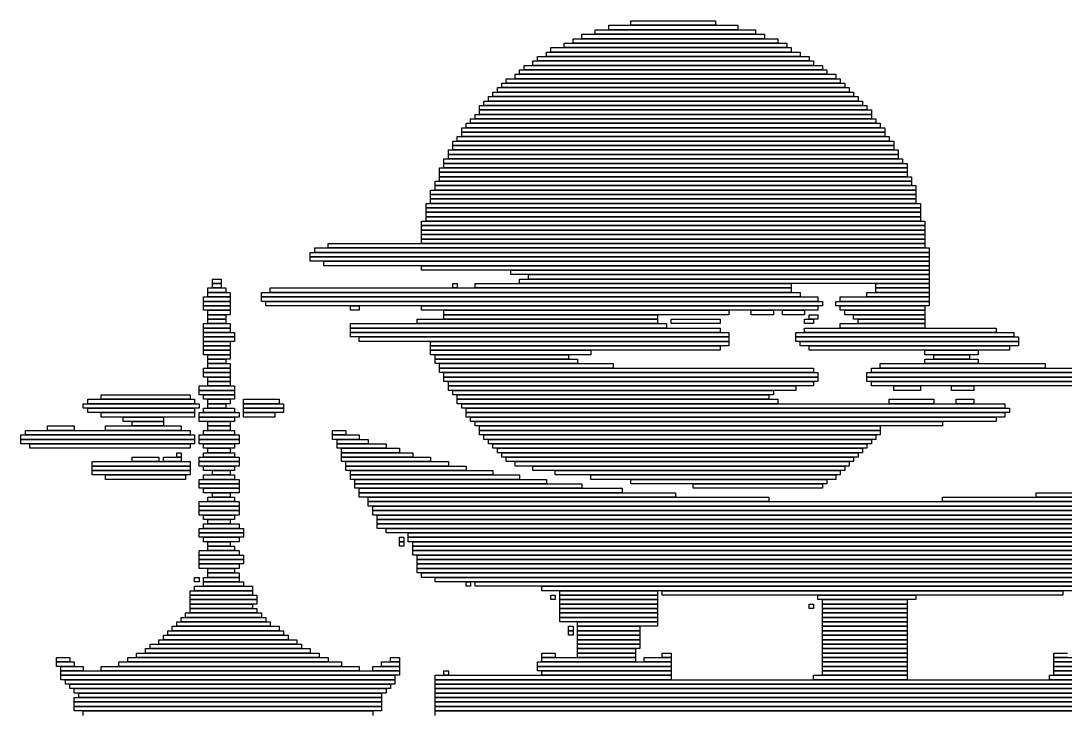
# Model space of a CAD drawing. Extents: x 39 to 985, y 65 to 958.
# Drawn here: x 552 to 786.5, y 802.5 to 958 of the extents above; entities that cross this region are included whole.
import ezdxf

# ---------------------------------------------------------------- set-up
doc = ezdxf.new("R2010")
doc.units = 0

msp = doc.modelspace()

# ---------------------------------------------------------------- linework, layer by layer
for p, q in [((684, 957), (713, 957)), ((684, 956), (684, 957)), ((689, 958), (708, 958)), ((689, 957), (689, 958)), ((708, 957), (689, 957)), ((708, 958), (708, 957)), ((713, 957), (713, 956)), ((678, 955), (719, 955)), ((678, 954), (678, 955)), ((681, 956), (717, 956)), ((681, 955), (681, 956)), ((717, 955), (681, 955)), ((713, 956), (684, 956)), ((717, 956), (717, 955)), ((719, 955), (719, 954)), ((674, 953), (724, 953)), ((674, 952), (674, 953)), ((676, 954), (722, 954)), ((676, 953), (676, 954)), ((722, 953), (676, 953)), ((719, 954), (678, 954)), ((722, 954), (722, 953)), ((724, 953), (724, 952)), ((668, 950), (729, 950)), ((668, 949), (668, 950)), ((670, 951), (727, 951)), ((670, 950), (670, 951)), ((727, 950), (670, 950)), ((671, 952), (725, 952)), ((671, 951), (671, 952)), ((725, 951), (671, 951)), ((724, 952), (674, 952)), ((725, 952), (725, 951)), ((727, 951), (727, 950)), ((729, 950), (729, 949)), ((665, 948), (732, 948)), ((665, 947), (665, 948)), ((667, 949), (730, 949)), ((667, 948), (667, 949)), ((730, 948), (667, 948)), ((729, 949), (668, 949)), ((730, 949), (730, 948)), ((732, 948), (732, 947)), ((663, 946), (735, 946)), ((663, 945), (663, 946)), ((664, 947), (733, 947)), ((664, 946), (664, 947)), ((733, 946), (664, 946)), ((732, 947), (665, 947)), ((733, 947), (733, 946)), ((735, 946), (735, 945)), ((659, 943), (738, 943)), ((659, 942), (659, 943)), ((660, 944), (737, 944)), ((660, 943), (660, 944)), ((737, 943), (660, 943)), ((661, 945), (736, 945)), ((661, 944), (661, 945)), ((736, 944), (661, 944)), ((735, 945), (663, 945)), ((736, 945), (736, 944)), ((737, 944), (737, 943)), ((738, 943), (738, 942)), ((657, 941), (740, 941)), ((657, 940), (657, 941)), ((658, 942), (739, 942)), ((658, 941), (658, 942)), ((739, 941), (658, 941)), ((738, 942), (659, 942)), ((739, 942), (739, 941)), ((740, 941), (740, 940)), ((655, 939), (742, 939)), ((655, 938), (655, 939)), ((656, 940), (741, 940)), ((656, 939), (656, 940)), ((741, 939), (656, 939)), ((740, 940), (657, 940)), ((741, 940), (741, 939)), ((742, 939), (742, 938)), ((653, 936), (744, 936)), ((653, 935), (653, 936)), ((654, 937), (743, 937)), ((654, 936), (654, 937)), ((743, 936), (654, 936)), ((742, 938), (655, 938)), ((655, 938), (743, 938)), ((655, 937), (655, 938)), ((743, 937), (655, 937)), ((743, 938), (743, 937)), ((743, 937), (743, 936)), ((744, 936), (744, 935)), ((651, 934), (746, 934)), ((651, 933), (651, 934)), ((652, 935), (745, 935)), ((652, 934), (652, 935)), ((745, 934), (652, 934)), ((744, 935), (653, 935)), ((745, 935), (745, 934)), ((746, 934), (746, 933)), ((649, 931), (748, 931)), ((649, 930), (649, 931)), ((650, 932), (747, 932)), ((650, 931), (650, 932)), ((747, 931), (650, 931)), ((746, 933), (651, 933)), ((651, 933), (746, 933)), ((651, 932), (651, 933)), ((746, 932), (651, 932)), ((746, 933), (746, 932)), ((747, 932), (747, 931)), ((748, 931), (748, 930)), ((648, 929), (749, 929)), ((648, 928), (648, 929)), ((748, 930), (649, 930)), ((649, 930), (748, 930)), ((649, 929), (649, 930)), ((748, 929), (649, 929)), ((748, 930), (748, 929)), ((749, 929), (749, 928)), ((647, 927), (750, 927)), ((647, 926), (647, 927)), ((749, 928), (648, 928)), ((648, 928), (749, 928)), ((648, 927), (648, 928)), ((749, 927), (648, 927)), ((749, 928), (749, 927)), ((750, 927), (750, 926)), ((646, 925), (751, 925)), ((646, 924), (646, 925)), ((751, 924), (646, 924)), ((646, 924), (751, 924)), ((646, 923), (646, 924)), ((750, 926), (647, 926)), ((647, 926), (751, 926)), ((647, 925), (647, 926)), ((751, 925), (647, 925)), ((751, 926), (751, 925)), ((751, 925), (751, 924)), ((751, 924), (751, 923)), ((645, 922), (752, 922)), ((645, 921), (645, 922)), ((751, 923), (646, 923)), ((646, 923), (752, 923)), ((646, 922), (646, 923)), ((752, 922), (646, 922)), ((752, 923), (752, 922)), ((752, 922), (752, 921)), ((644, 920), (753, 920)), ((644, 919), (644, 920)), ((752, 921), (645, 921)), ((645, 921), (753, 921)), ((645, 920), (645, 921)), ((753, 920), (645, 920)), ((753, 921), (753, 920)), ((753, 920), (753, 919)), ((643, 917), (754, 917)), ((643, 916), (643, 917)), ((753, 919), (644, 919)), ((644, 919), (753, 919)), ((644, 918), (644, 919)), ((753, 918), (644, 918)), ((644, 918), (753, 918)), ((644, 917), (644, 918)), ((753, 917), (644, 917)), ((753, 919), (753, 918)), ((753, 918), (753, 917)), ((754, 917), (754, 916)), ((754, 916), (643, 916)), ((643, 916), (754, 916)), ((643, 915), (643, 916)), ((754, 915), (643, 915)), ((643, 915), (754, 915)), ((643, 914), (643, 915)), ((754, 916), (754, 915)), ((754, 915), (754, 914)), ((642, 913), (755, 913)), ((642, 912), (642, 913)), ((754, 914), (643, 914)), ((643, 914), (754, 914)), ((643, 913), (643, 914)), ((754, 913), (643, 913)), ((754, 914), (754, 913)), ((755, 913), (755, 912)), ((755, 912), (642, 912)), ((642, 912), (755, 912)), ((642, 911), (642, 912)), ((755, 911), (642, 911)), ((642, 911), (755, 911)), ((642, 910), (642, 911)), ((755, 910), (642, 910)), ((642, 910), (755, 910)), ((642, 909), (642, 910)), ((755, 912), (755, 911)), ((755, 911), (755, 910)), ((755, 910), (755, 909)), ((621, 908), (755, 908)), ((621, 907), (621, 908)), ((755, 909), (642, 909)), ((642, 909), (755, 909)), ((642, 908), (642, 909)), ((755, 908), (642, 908)), ((755, 909), (755, 908)), ((755, 908), (755, 907)), ((617, 906), (756, 906)), ((617, 905), (617, 906)), ((618, 907), (756, 907)), ((618, 906), (618, 907)), ((756, 906), (618, 906)), ((755, 907), (621, 907)), ((756, 907), (756, 906)), ((756, 906), (756, 905)), ((756, 905), (617, 905)), ((617, 905), (756, 905)), ((617, 904), (617, 905)), ((756, 904), (617, 904)), ((620, 904), (756, 904)), ((620, 903), (620, 904)), ((756, 903), (620, 903)), ((642, 903), (756, 903)), ((642, 902), (642, 903)), ((756, 905), (756, 904)), ((756, 904), (756, 903)), ((756, 903), (756, 902)), ((756, 902), (642, 902)), ((662, 902), (756, 902)), ((662, 901), (662, 902)), ((756, 901), (662, 901)), ((666, 901), (756, 901)), ((666, 900), (666, 901)), ((756, 902), (756, 901)), ((756, 901), (756, 900)), ((595, 900), (597, 900)), ((595, 899), (595, 900)), ((597, 899), (595, 899)), ((595, 899), (597, 899)), ((595, 898), (595, 899)), ((597, 900), (597, 899)), ((597, 899), (597, 898)), ((649, 899), (650, 899)), ((649, 898), (649, 899)), ((650, 899), (650, 898)), ((654, 899), (725, 899)), ((654, 898), (654, 899)), ((664, 900), (756, 900)), ((664, 899), (664, 900)), ((756, 899), (664, 899)), ((756, 900), (666, 900)), ((725, 899), (725, 898)), ((744, 899), (756, 899)), ((744, 898), (744, 899)), ((756, 900), (756, 899)), ((756, 899), (756, 898)), ((593, 896), (599, 896)), ((593, 895), (593, 896)), ((594, 898), (598, 898)), ((594, 897), (594, 898)), ((598, 897), (594, 897)), ((594, 897), (599, 897)), ((594, 896), (594, 897)), ((599, 896), (594, 896)), ((597, 898), (595, 898)), ((598, 898), (598, 897)), ((599, 897), (599, 896)), ((599, 896), (599, 895)), ((606, 897), (727, 897)), ((606, 896), (606, 897)), ((727, 896), (606, 896)), ((606, 896), (731, 896)), ((606, 895), (606, 896)), ((608, 898), (725, 898)), ((608, 897), (608, 898)), ((725, 897), (608, 897)), ((650, 898), (649, 898)), ((725, 898), (654, 898)), ((725, 898), (725, 897)), ((727, 897), (727, 896)), ((731, 896), (731, 895)), ((736, 896), (756, 896)), ((736, 895), (736, 896)), ((742, 897), (756, 897)), ((742, 896), (742, 897)), ((756, 896), (742, 896)), ((756, 898), (744, 898)), ((744, 898), (756, 898)), ((744, 897), (744, 898)), ((756, 897), (744, 897)), ((756, 898), (756, 897)), ((756, 897), (756, 896)), ((756, 896), (756, 895)), ((599, 895), (593, 895)), ((593, 895), (599, 895)), ((593, 894), (593, 895)), ((599, 894), (593, 894)), ((593, 894), (599, 894)), ((593, 893), (593, 894)), ((599, 895), (599, 894)), ((599, 894), (599, 893)), ((731, 895), (606, 895)), ((607, 895), (732, 895)), ((607, 894), (607, 895)), ((732, 894), (607, 894)), ((626, 894), (628, 894)), ((626, 893), (626, 894)), ((628, 894), (628, 893)), ((642, 894), (731, 894)), ((642, 893), (642, 894)), ((731, 894), (731, 893)), ((732, 895), (732, 894)), ((735, 895), (756, 895)), ((735, 894), (735, 895)), ((756, 894), (735, 894)), ((756, 895), (736, 895)), ((736, 894), (755, 894)), ((736, 893), (736, 894)), ((755, 894), (755, 893)), ((756, 895), (756, 894)), ((599, 893), (593, 893)), ((594, 893), (599, 893)), ((594, 892), (594, 893)), ((599, 892), (594, 892)), ((594, 892), (598, 892)), ((594, 891), (594, 892)), ((598, 892), (598, 891)), ((599, 893), (599, 892)), ((628, 893), (626, 893)), ((731, 893), (642, 893)), ((647, 893), (711, 893)), ((647, 892), (647, 893)), ((711, 892), (647, 892)), ((647, 892), (695, 892)), ((647, 891), (647, 892)), ((695, 892), (695, 891)), ((711, 893), (711, 892)), ((716, 893), (721, 893)), ((716, 892), (716, 893)), ((721, 892), (716, 892)), ((721, 893), (721, 892)), ((723, 893), (728, 893)), ((723, 892), (723, 893)), ((728, 892), (723, 892)), ((728, 893), (728, 892)), ((729, 892), (731, 892)), ((729, 891), (729, 892)), ((731, 892), (731, 891)), ((755, 893), (736, 893)), ((737, 893), (755, 893)), ((737, 892), (737, 893)), ((755, 892), (737, 892)), ((739, 892), (755, 892)), ((739, 891), (739, 892)), ((755, 893), (755, 892)), ((755, 892), (755, 891)), ((593, 890), (599, 890)), ((593, 889), (593, 890)), ((599, 889), (593, 889)), ((593, 889), (599, 889)), ((593, 888), (593, 889)), ((598, 891), (594, 891)), ((594, 891), (598, 891)), ((594, 890), (594, 891)), ((598, 890), (594, 890)), ((598, 891), (598, 890)), ((599, 890), (599, 889)), ((599, 889), (599, 888)), ((626, 890), (697, 890)), ((626, 889), (626, 890)), ((697, 889), (626, 889)), ((626, 889), (709, 889)), ((626, 888), (626, 889)), ((641, 891), (695, 891)), ((641, 890), (641, 891)), ((695, 890), (641, 890)), ((695, 891), (647, 891)), ((695, 891), (695, 890)), ((697, 890), (697, 889)), ((698, 891), (709, 891)), ((698, 890), (698, 891)), ((709, 890), (698, 890)), ((709, 891), (709, 890)), ((709, 889), (709, 888)), ((728, 891), (730, 891)), ((728, 890), (728, 891)), ((730, 890), (728, 890)), ((728, 889), (771, 889)), ((728, 888), (728, 889)), ((731, 891), (729, 891)), ((730, 891), (730, 890)), ((736, 890), (755, 890)), ((736, 889), (736, 890)), ((755, 889), (736, 889)), ((755, 891), (739, 891)), ((740, 891), (755, 891)), ((740, 890), (740, 891)), ((755, 890), (740, 890)), ((755, 891), (755, 890)), ((755, 890), (755, 889)), ((771, 889), (771, 888)), ((599, 888), (593, 888)), ((593, 888), (600, 888)), ((593, 887), (593, 888)), ((600, 887), (593, 887)), ((593, 887), (600, 887)), ((593, 886), (593, 887)), ((600, 888), (600, 887)), ((600, 887), (600, 886)), ((709, 888), (626, 888)), ((626, 888), (711, 888)), ((626, 887), (626, 888)), ((711, 887), (626, 887)), ((628, 887), (711, 887)), ((628, 886), (628, 887)), ((711, 888), (711, 887)), ((711, 887), (711, 886)), ((726, 888), (775, 888)), ((726, 887), (726, 888)), ((775, 887), (726, 887)), ((726, 887), (776, 887)), ((726, 886), (726, 887)), ((771, 888), (728, 888)), ((775, 888), (775, 887)), ((776, 887), (776, 886)), ((600, 886), (593, 886)), ((593, 886), (599, 886)), ((593, 885), (593, 886)), ((599, 885), (593, 885)), ((593, 885), (599, 885)), ((593, 884), (593, 885)), ((599, 886), (599, 885)), ((599, 885), (599, 884)), ((711, 886), (628, 886)), ((644, 886), (711, 886)), ((644, 885), (644, 886)), ((711, 885), (644, 885)), ((644, 885), (709, 885)), ((644, 884), (644, 885)), ((709, 885), (709, 884)), ((711, 886), (711, 885)), ((776, 886), (726, 886)), ((727, 886), (776, 886)), ((727, 885), (727, 886)), ((776, 885), (727, 885)), ((729, 885), (774, 885)), ((729, 884), (729, 885)), ((774, 885), (774, 884)), ((776, 886), (776, 885)), ((599, 884), (593, 884)), ((593, 884), (599, 884)), ((593, 883), (593, 884)), ((599, 883), (593, 883)), ((594, 883), (599, 883)), ((594, 882), (594, 883)), ((599, 882), (594, 882)), ((594, 882), (598, 882)), ((594, 881), (594, 882)), ((598, 882), (598, 881)), ((599, 884), (599, 883)), ((599, 883), (599, 882)), ((709, 884), (644, 884)), ((644, 884), (680, 884)), ((644, 883), (644, 884)), ((680, 883), (644, 883)), ((645, 883), (675, 883)), ((645, 882), (645, 883)), ((675, 882), (645, 882)), ((645, 882), (677, 882)), ((645, 881), (645, 882)), ((675, 883), (675, 882)), ((677, 882), (677, 881)), ((680, 884), (680, 883)), ((774, 884), (729, 884)), ((755, 884), (767, 884)), ((755, 883), (755, 884)), ((767, 883), (755, 883)), ((755, 882), (767, 882)), ((755, 881), (755, 882)), ((757, 883), (765, 883)), ((757, 882), (757, 883)), ((765, 882), (757, 882)), ((765, 883), (765, 882)), ((767, 884), (767, 883)), ((767, 882), (767, 881)), ((593, 880), (599, 880)), ((593, 879), (593, 880)), ((598, 881), (594, 881)), ((594, 881), (599, 881)), ((594, 880), (594, 881)), ((599, 880), (594, 880)), ((599, 881), (599, 880)), ((599, 880), (599, 879)), ((677, 881), (645, 881)), ((646, 881), (685, 881)), ((646, 880), (646, 881)), ((685, 880), (646, 880)), ((646, 880), (730, 880)), ((646, 879), (646, 880)), ((685, 881), (685, 880)), ((730, 880), (730, 879)), ((743, 880), (789, 880)), ((743, 879), (743, 880)), ((745, 881), (782, 881)), ((745, 880), (745, 881)), ((782, 880), (745, 880)), ((767, 881), (755, 881)), ((782, 881), (782, 880)), ((599, 879), (593, 879)), ((593, 879), (599, 879)), ((593, 878), (593, 879)), ((599, 878), (593, 878)), ((594, 878), (599, 878)), ((594, 877), (594, 878)), ((599, 879), (599, 878)), ((599, 878), (599, 877)), ((730, 879), (646, 879)), ((647, 879), (731, 879)), ((647, 878), (647, 879)), ((731, 878), (647, 878)), ((647, 878), (731, 878)), ((647, 877), (647, 878)), ((731, 879), (731, 878)), ((731, 878), (731, 877)), ((742, 879), (790, 879)), ((742, 878), (742, 879)), ((790, 878), (742, 878)), ((742, 878), (790, 878)), ((742, 877), (742, 878)), ((789, 879), (743, 879)), ((592, 876), (600, 876)), ((592, 875), (592, 876)), ((600, 875), (592, 875)), ((592, 875), (600, 875)), ((592, 874), (592, 875)), ((599, 877), (594, 877)), ((594, 877), (599, 877)), ((594, 876), (594, 877)), ((599, 876), (594, 876)), ((599, 877), (599, 876)), ((600, 876), (600, 875)), ((600, 875), (600, 874)), ((731, 877), (647, 877)), ((648, 877), (730, 877)), ((648, 876), (648, 877)), ((730, 876), (648, 876)), ((648, 876), (726, 876)), ((648, 875), (648, 876)), ((726, 875), (648, 875)), ((649, 875), (721, 875)), ((649, 874), (649, 875)), ((721, 875), (721, 874)), ((726, 876), (726, 875)), ((730, 877), (730, 876)), ((790, 877), (742, 877)), ((743, 877), (789, 877)), ((743, 876), (743, 877)), ((789, 876), (743, 876)), ((748, 876), (754, 876)), ((748, 875), (748, 876)), ((754, 875), (748, 875)), ((754, 876), (754, 875)), ((761, 876), (766, 876)), ((761, 875), (761, 876)), ((766, 875), (761, 875)), ((766, 876), (766, 875)), ((567, 873), (591, 873)), ((567, 872), (567, 873)), ((570, 874), (590, 874)), ((570, 873), (570, 874)), ((590, 873), (570, 873)), ((590, 874), (590, 873)), ((591, 873), (591, 872)), ((600, 874), (592, 874)), ((593, 874), (600, 874)), ((593, 873), (593, 874)), ((600, 873), (593, 873)), ((594, 873), (599, 873)), ((594, 872), (594, 873)), ((599, 873), (599, 872)), ((600, 874), (600, 873)), ((602, 873), (610, 873)), ((602, 872), (602, 873)), ((610, 873), (610, 872)), ((721, 874), (649, 874)), ((650, 874), (720, 874)), ((650, 873), (650, 874)), ((720, 873), (650, 873)), ((650, 873), (722, 873)), ((650, 872), (650, 873)), ((720, 874), (720, 873)), ((722, 873), (722, 872)), ((747, 873), (757, 873)), ((747, 872), (747, 873)), ((757, 873), (757, 872)), ((762, 873), (766, 873)), ((762, 872), (762, 873)), ((766, 873), (766, 872)), ((566, 872), (592, 872)), ((566, 871), (566, 872)), ((592, 871), (566, 871)), ((591, 872), (567, 872)), ((567, 871), (591, 871)), ((567, 870), (567, 871)), ((591, 870), (567, 870)), ((570, 870), (591, 870)), ((570, 869), (570, 870)), ((591, 871), (591, 870)), ((591, 870), (591, 869)), ((592, 872), (592, 871)), ((592, 870), (601, 870)), ((592, 869), (592, 870)), ((593, 871), (600, 871)), ((593, 870), (593, 871)), ((600, 870), (593, 870)), ((599, 872), (594, 872)), ((594, 872), (598, 872)), ((594, 871), (594, 872)), ((598, 871), (594, 871)), ((598, 872), (598, 871)), ((600, 871), (600, 870)), ((601, 870), (601, 869)), ((610, 872), (602, 872)), ((602, 872), (611, 872)), ((602, 871), (602, 872)), ((611, 871), (602, 871)), ((602, 871), (611, 871)), ((602, 870), (602, 871)), ((611, 870), (602, 870)), ((602, 870), (609, 870)), ((602, 869), (602, 870)), ((609, 870), (609, 869)), ((611, 872), (611, 871)), ((611, 871), (611, 870)), ((722, 872), (650, 872)), ((651, 872), (773, 872)), ((651, 871), (651, 872)), ((773, 871), (651, 871)), ((652, 871), (774, 871)), ((652, 870), (652, 871)), ((774, 870), (652, 870)), ((652, 870), (773, 870)), ((652, 869), (652, 870)), ((757, 872), (747, 872)), ((766, 872), (762, 872)), ((773, 872), (773, 871)), ((773, 870), (773, 869)), ((774, 871), (774, 870)), ((591, 869), (570, 869)), ((575, 869), (584, 869)), ((575, 868), (575, 869)), ((584, 868), (575, 868)), ((577, 868), (584, 868)), ((577, 867), (577, 868)), ((584, 869), (584, 868)), ((584, 868), (584, 867)), ((601, 869), (592, 869)), ((592, 869), (600, 869)), ((592, 868), (592, 869)), ((600, 868), (592, 868)), ((594, 868), (599, 868)), ((594, 867), (594, 868)), ((599, 868), (599, 867)), ((600, 869), (600, 868)), ((609, 869), (602, 869)), ((773, 869), (652, 869)), ((653, 869), (771, 869)), ((653, 868), (653, 869)), ((771, 868), (653, 868)), ((654, 868), (759, 868)), ((654, 867), (654, 868)), ((759, 868), (759, 867)), ((771, 869), (771, 868)), ((553, 866), (590, 866)), ((553, 865), (553, 866)), ((558, 867), (564, 867)), ((558, 866), (558, 867)), ((564, 866), (558, 866)), ((564, 867), (564, 866)), ((571, 867), (588, 867)), ((571, 866), (571, 867)), ((588, 866), (571, 866)), ((584, 867), (577, 867)), ((588, 867), (588, 866)), ((590, 866), (590, 865)), ((593, 866), (600, 866)), ((593, 865), (593, 866)), ((599, 867), (594, 867)), ((594, 867), (599, 867)), ((594, 866), (594, 867)), ((599, 866), (594, 866)), ((599, 867), (599, 866)), ((600, 866), (600, 865)), ((622, 866), (625, 866)), ((622, 865), (622, 866)), ((625, 866), (625, 865)), ((759, 867), (654, 867)), ((655, 867), (745, 867)), ((655, 866), (655, 867)), ((745, 866), (655, 866)), ((655, 866), (745, 866)), ((655, 865), (655, 866)), ((745, 867), (745, 866)), ((745, 866), (745, 865)), ((552, 865), (591, 865)), ((552, 864), (552, 865)), ((591, 864), (552, 864)), ((552, 864), (591, 864)), ((552, 863), (552, 864)), ((591, 863), (552, 863)), ((590, 865), (553, 865)), ((554, 863), (590, 863)), ((554, 862), (554, 863)), ((590, 863), (590, 862)), ((591, 865), (591, 864)), ((591, 864), (591, 863)), ((592, 865), (601, 865)), ((592, 864), (592, 865)), ((601, 864), (592, 864)), ((592, 864), (601, 864)), ((592, 863), (592, 864)), ((601, 863), (592, 863)), ((600, 865), (593, 865)), ((593, 863), (600, 863)), ((593, 862), (593, 863)), ((600, 863), (600, 862)), ((601, 865), (601, 864)), ((601, 864), (601, 863)), ((625, 865), (622, 865)), ((622, 865), (628, 865)), ((622, 864), (622, 865)), ((628, 864), (622, 864)), ((623, 864), (630, 864)), ((623, 863), (623, 864)), ((630, 863), (623, 863)), ((623, 863), (634, 863)), ((623, 862), (623, 863)), ((628, 865), (628, 864)), ((630, 864), (630, 863)), ((634, 863), (634, 862)), ((745, 865), (655, 865)), ((656, 865), (744, 865)), ((656, 864), (656, 865)), ((744, 864), (656, 864)), ((657, 864), (743, 864)), ((657, 863), (657, 864)), ((743, 863), (657, 863)), ((658, 863), (742, 863)), ((658, 862), (658, 863)), ((742, 863), (742, 862)), ((743, 864), (743, 863)), ((744, 865), (744, 864)), ((590, 862), (554, 862)), ((587, 861), (588, 861)), ((587, 860), (587, 861)), ((588, 861), (588, 860)), ((600, 862), (593, 862)), ((593, 861), (600, 861)), ((593, 860), (593, 861)), ((594, 862), (599, 862)), ((594, 861), (594, 862)), ((599, 861), (594, 861)), ((599, 862), (599, 861)), ((600, 861), (600, 860)), ((634, 862), (623, 862)), ((624, 862), (637, 862)), ((624, 861), (624, 862)), ((637, 861), (624, 861)), ((624, 861), (640, 861)), ((624, 860), (624, 861)), ((637, 862), (637, 861)), ((640, 861), (640, 860)), ((742, 862), (658, 862)), ((659, 862), (741, 862)), ((659, 861), (659, 862)), ((741, 861), (659, 861)), ((660, 861), (740, 861)), ((660, 860), (660, 861)), ((740, 861), (740, 860)), ((741, 862), (741, 861)), ((568, 859), (590, 859)), ((568, 858), (568, 859)), ((577, 860), (583, 860)), ((577, 859), (577, 860)), ((583, 859), (577, 859)), ((583, 860), (583, 859)), ((584, 860), (588, 860)), ((584, 859), (584, 860)), ((588, 859), (584, 859)), ((588, 860), (587, 860)), ((588, 860), (588, 859)), ((590, 859), (590, 858)), ((592, 860), (601, 860)), ((592, 859), (592, 860)), ((601, 859), (592, 859)), ((592, 859), (601, 859)), ((592, 858), (592, 859)), ((600, 860), (593, 860)), ((601, 860), (601, 859)), ((601, 859), (601, 858)), ((640, 860), (624, 860)), ((624, 860), (644, 860)), ((624, 859), (624, 860)), ((644, 859), (624, 859)), ((625, 859), (648, 859)), ((625, 858), (625, 859)), ((644, 860), (644, 859)), ((648, 859), (648, 858)), ((740, 860), (660, 860)), ((661, 860), (739, 860)), ((661, 859), (661, 860)), ((739, 859), (661, 859)), ((663, 859), (738, 859)), ((663, 858), (663, 859)), ((738, 859), (738, 858)), ((739, 860), (739, 859)), ((590, 858), (568, 858)), ((568, 858), (590, 858)), ((568, 857), (568, 858)), ((590, 857), (568, 857)), ((568, 857), (590, 857)), ((568, 856), (568, 857)), ((590, 856), (568, 856)), ((571, 856), (589, 856)), ((571, 855), (571, 856)), ((589, 856), (589, 855)), ((590, 858), (590, 857)), ((590, 857), (590, 856)), ((601, 858), (592, 858)), ((593, 858), (600, 858)), ((593, 857), (593, 858)), ((600, 857), (593, 857)), ((593, 856), (600, 856)), ((593, 855), (593, 856)), ((595, 857), (599, 857)), ((595, 856), (595, 857)), ((599, 856), (595, 856)), ((599, 857), (599, 856)), ((600, 858), (600, 857)), ((600, 856), (600, 855)), ((648, 858), (625, 858)), ((625, 858), (652, 858)), ((625, 857), (625, 858)), ((652, 857), (625, 857)), ((626, 857), (658, 857)), ((626, 856), (626, 857)), ((658, 856), (626, 856)), ((626, 856), (664, 856)), ((626, 855), (626, 856)), ((652, 858), (652, 857)), ((658, 857), (658, 856)), ((738, 858), (663, 858)), ((664, 856), (664, 855)), ((667, 858), (737, 858)), ((667, 857), (667, 858)), ((737, 857), (667, 857)), ((672, 857), (736, 857)), ((672, 856), (672, 857)), ((736, 856), (672, 856)), ((680, 856), (735, 856)), ((680, 855), (680, 856)), ((735, 856), (735, 855)), ((736, 857), (736, 856)), ((737, 858), (737, 857)), ((589, 855), (571, 855)), ((592, 855), (601, 855)), ((592, 854), (592, 855)), ((601, 854), (592, 854)), ((592, 854), (601, 854)), ((592, 853), (592, 854)), ((600, 855), (593, 855)), ((601, 855), (601, 854)), ((601, 854), (601, 853)), ((664, 855), (626, 855)), ((627, 855), (670, 855)), ((627, 854), (627, 855)), ((670, 854), (627, 854)), ((627, 854), (678, 854)), ((627, 853), (627, 854)), ((670, 855), (670, 854)), ((678, 854), (678, 853)), ((735, 855), (680, 855)), ((689, 855), (733, 855)), ((689, 854), (689, 855)), ((733, 854), (689, 854)), ((703, 854), (732, 854)), ((703, 853), (703, 854)), ((732, 854), (732, 853)), ((733, 855), (733, 854)), ((601, 853), (592, 853)), ((593, 853), (601, 853)), ((593, 852), (593, 853)), ((601, 852), (593, 852)), ((595, 852), (599, 852)), ((595, 851), (595, 852)), ((599, 852), (599, 851)), ((601, 853), (601, 852)), ((678, 853), (627, 853)), ((628, 853), (687, 853)), ((628, 852), (628, 853)), ((687, 852), (628, 852)), ((628, 852), (699, 852)), ((628, 851), (628, 852)), ((687, 853), (687, 852)), ((699, 852), (699, 851)), ((732, 853), (703, 853)), ((780, 852), (853, 852)), ((780, 851), (780, 852)), ((592, 850), (601, 850)), ((592, 849), (592, 850)), ((601, 849), (592, 849)), ((592, 849), (601, 849)), ((592, 848), (592, 849)), ((594, 851), (600, 851)), ((594, 850), (594, 851)), ((600, 850), (594, 850)), ((599, 851), (595, 851)), ((600, 851), (600, 850)), ((601, 850), (601, 849)), ((601, 849), (601, 848)), ((699, 851), (628, 851)), ((630, 851), (720, 851)), ((630, 850), (630, 851)), ((720, 850), (630, 850)), ((630, 850), (852, 850)), ((630, 849), (630, 850)), ((852, 849), (630, 849)), ((631, 849), (851, 849)), ((631, 848), (631, 849)), ((720, 851), (720, 850)), ((759, 851), (852, 851)), ((759, 850), (759, 851)), ((852, 850), (759, 850)), ((853, 851), (780, 851)), ((601, 848), (592, 848)), ((592, 848), (601, 848)), ((592, 847), (592, 848)), ((601, 847), (592, 847)), ((593, 847), (600, 847)), ((593, 846), (593, 847)), ((600, 847), (600, 846)), ((601, 848), (601, 847)), ((851, 848), (631, 848)), ((631, 848), (851, 848)), ((631, 847), (631, 848)), ((851, 847), (631, 847)), ((632, 847), (850, 847)), ((632, 846), (632, 847)), ((600, 846), (593, 846)), ((593, 845), (601, 845)), ((593, 844), (593, 845)), ((594, 846), (599, 846)), ((594, 845), (594, 846)), ((599, 845), (594, 845)), ((599, 846), (599, 845)), ((601, 845), (601, 844)), ((850, 846), (632, 846)), ((632, 846), (850, 846)), ((632, 845), (632, 846)), ((850, 845), (632, 845)), ((632, 845), (849, 845)), ((632, 844), (632, 845)), ((592, 844), (602, 844)), ((592, 843), (592, 844)), ((602, 843), (592, 843)), ((592, 843), (602, 843)), ((592, 842), (592, 843)), ((602, 842), (592, 842)), ((601, 844), (593, 844)), ((593, 842), (601, 842)), ((593, 841), (593, 842)), ((601, 842), (601, 841)), ((602, 844), (602, 843)), ((602, 843), (602, 842)), ((849, 844), (632, 844)), ((634, 844), (847, 844)), ((634, 843), (634, 844)), ((847, 843), (634, 843)), ((637, 842), (638, 842)), ((637, 841), (637, 842)), ((638, 842), (638, 841)), ((639, 843), (843, 843)), ((639, 842), (639, 843)), ((843, 842), (639, 842)), ((639, 842), (845, 842)), ((639, 841), (639, 842)), ((601, 841), (593, 841)), ((594, 841), (599, 841)), ((594, 840), (594, 841)), ((599, 840), (594, 840)), ((594, 840), (600, 840)), ((594, 839), (594, 840)), ((599, 841), (599, 840)), ((600, 840), (600, 839)), ((638, 841), (637, 841)), ((637, 841), (638, 841)), ((637, 840), (637, 841)), ((638, 840), (637, 840)), ((638, 841), (638, 840)), ((845, 841), (639, 841)), ((640, 841), (842, 841)), ((640, 840), (640, 841)), ((842, 840), (640, 840)), ((640, 840), (842, 840)), ((640, 839), (640, 840)), ((592, 839), (601, 839)), ((592, 838), (592, 839)), ((601, 838), (592, 838)), ((592, 838), (602, 838)), ((592, 837), (592, 838)), ((600, 839), (594, 839)), ((601, 839), (601, 838)), ((602, 838), (602, 837)), ((842, 839), (640, 839)), ((640, 839), (842, 839)), ((640, 838), (640, 839)), ((842, 838), (640, 838)), ((641, 838), (841, 838)), ((641, 837), (641, 838)), ((602, 837), (592, 837)), ((592, 837), (602, 837)), ((592, 836), (592, 837)), ((602, 836), (592, 836)), ((592, 836), (601, 836)), ((592, 835), (592, 836)), ((601, 835), (592, 835)), ((594, 835), (600, 835)), ((594, 834), (594, 835)), ((600, 835), (600, 834)), ((601, 836), (601, 835)), ((602, 837), (602, 836)), ((841, 837), (641, 837)), ((641, 837), (841, 837)), ((641, 836), (641, 837)), ((841, 836), (641, 836)), ((641, 836), (841, 836)), ((641, 835), (641, 836)), ((841, 835), (641, 835)), ((641, 835), (840, 835)), ((641, 834), (641, 835)), ((591, 833), (592, 833)), ((591, 832), (591, 833)), ((592, 833), (592, 832)), ((593, 833), (601, 833)), ((593, 832), (593, 833)), ((600, 834), (594, 834)), ((594, 834), (601, 834)), ((594, 833), (594, 834)), ((601, 833), (594, 833)), ((601, 834), (601, 833)), ((601, 833), (601, 832)), ((840, 834), (641, 834)), ((642, 834), (840, 834)), ((642, 833), (642, 834)), ((840, 833), (642, 833)), ((645, 833), (836, 833)), ((645, 832), (645, 833)), ((592, 832), (591, 832)), ((591, 831), (604, 831)), ((591, 830), (591, 831)), ((601, 832), (593, 832)), ((593, 832), (602, 832)), ((593, 831), (593, 832)), ((602, 831), (593, 831)), ((602, 832), (602, 831)), ((604, 831), (604, 830)), ((836, 832), (645, 832)), ((652, 832), (653, 832)), ((652, 831), (652, 832)), ((653, 831), (652, 831)), ((653, 832), (653, 831)), ((654, 832), (824, 832)), ((654, 831), (654, 832)), ((824, 831), (654, 831)), ((669, 831), (811, 831)), ((669, 830), (669, 831)), ((590, 830), (604, 830)), ((590, 829), (590, 830)), ((604, 829), (590, 829)), ((590, 829), (605, 829)), ((590, 828), (590, 829)), ((605, 828), (590, 828)), ((590, 828), (605, 828)), ((590, 827), (590, 828)), ((604, 830), (591, 830)), ((604, 830), (604, 829)), ((605, 829), (605, 828)), ((605, 828), (605, 827)), ((811, 830), (669, 830)), ((671, 829), (672, 829)), ((671, 828), (671, 829)), ((672, 828), (671, 828)), ((672, 829), (672, 828)), ((673, 830), (695, 830)), ((673, 829), (673, 830)), ((695, 829), (673, 829)), ((673, 829), (695, 829)), ((673, 828), (673, 829)), ((695, 828), (673, 828)), ((673, 828), (695, 828)), ((673, 827), (673, 828)), ((695, 830), (695, 829)), ((695, 829), (695, 828)), ((695, 828), (695, 827)), ((696, 830), (786, 830)), ((696, 829), (696, 830)), ((786, 829), (696, 829)), ((731, 829), (753, 829)), ((731, 828), (731, 829)), ((753, 828), (731, 828)), ((732, 828), (751, 828)), ((732, 827), (732, 828)), ((751, 828), (751, 827)), ((753, 829), (753, 828)), ((786, 830), (786, 829)), ((605, 827), (590, 827)), ((590, 827), (604, 827)), ((590, 826), (590, 827)), ((604, 826), (590, 826)), ((590, 826), (605, 826)), ((590, 825), (590, 826)), ((604, 827), (604, 826)), ((605, 826), (605, 825)), ((695, 827), (673, 827)), ((673, 827), (695, 827)), ((673, 826), (673, 827)), ((695, 826), (673, 826)), ((673, 826), (695, 826)), ((673, 825), (673, 826)), ((695, 827), (695, 826)), ((695, 826), (695, 825)), ((729, 827), (730, 827)), ((729, 826), (729, 827)), ((730, 826), (729, 826)), ((730, 827), (730, 826)), ((751, 827), (732, 827)), ((732, 827), (751, 827)), ((732, 826), (732, 827)), ((751, 826), (732, 826)), ((732, 826), (751, 826)), ((732, 825), (732, 826)), ((751, 827), (751, 826)), ((751, 826), (751, 825)), ((588, 824), (607, 824)), ((588, 823), (588, 824)), ((589, 825), (606, 825)), ((589, 824), (589, 825)), ((606, 824), (589, 824)), ((605, 825), (590, 825)), ((606, 825), (606, 824)), ((607, 824), (607, 823)), ((695, 825), (673, 825)), ((673, 825), (695, 825)), ((673, 824), (673, 825)), ((695, 824), (673, 824)), ((673, 824), (695, 824)), ((673, 823), (673, 824)), ((695, 825), (695, 824)), ((695, 824), (695, 823)), ((751, 825), (732, 825)), ((732, 825), (751, 825)), ((732, 824), (732, 825)), ((751, 824), (732, 824)), ((732, 824), (751, 824)), ((732, 823), (732, 824)), ((751, 825), (751, 824)), ((751, 824), (751, 823)), ((585, 821), (611, 821)), ((585, 820), (585, 821)), ((586, 822), (610, 822)), ((586, 821), (586, 822)), ((610, 821), (586, 821)), ((587, 823), (608, 823)), ((587, 822), (587, 823)), ((608, 822), (587, 822)), ((607, 823), (588, 823)), ((608, 823), (608, 822)), ((610, 822), (610, 821)), ((611, 821), (611, 820)), ((695, 823), (673, 823)), ((675, 822), (676, 822)), ((675, 821), (675, 822)), ((676, 821), (675, 821)), ((675, 821), (676, 821)), ((675, 820), (675, 821)), ((676, 822), (676, 821)), ((676, 821), (676, 820)), ((677, 823), (695, 823)), ((677, 822), (677, 823)), ((695, 822), (677, 822)), ((677, 822), (691, 822)), ((677, 821), (677, 822)), ((691, 821), (677, 821)), ((677, 821), (691, 821)), ((677, 820), (677, 821)), ((691, 822), (691, 821)), ((691, 821), (691, 820)), ((695, 823), (695, 822)), ((751, 823), (732, 823)), ((732, 823), (751, 823)), ((732, 822), (732, 823)), ((751, 822), (732, 822)), ((732, 822), (751, 822)), ((732, 821), (732, 822)), ((751, 821), (732, 821)), ((732, 821), (751, 821)), ((732, 820), (732, 821)), ((751, 823), (751, 822)), ((751, 822), (751, 821)), ((751, 821), (751, 820)), ((583, 819), (614, 819)), ((583, 818), (583, 819)), ((584, 820), (612, 820)), ((584, 819), (584, 820)), ((612, 819), (584, 819)), ((611, 820), (585, 820)), ((612, 820), (612, 819)), ((614, 819), (614, 818)), ((676, 820), (675, 820)), ((691, 820), (677, 820)), ((677, 820), (691, 820)), ((677, 819), (677, 820)), ((691, 819), (677, 819)), ((677, 819), (691, 819)), ((677, 818), (677, 819)), ((691, 820), (691, 819)), ((691, 819), (691, 818)), ((751, 820), (732, 820)), ((732, 820), (751, 820)), ((732, 819), (732, 820)), ((751, 819), (732, 819)), ((732, 819), (751, 819)), ((732, 818), (732, 819)), ((751, 820), (751, 819)), ((751, 819), (751, 818)), ((580, 817), (617, 817)), ((580, 816), (580, 817)), ((581, 818), (615, 818)), ((581, 817), (581, 818)), ((615, 817), (581, 817)), ((614, 818), (583, 818)), ((615, 818), (615, 817)), ((617, 817), (617, 816)), ((691, 818), (677, 818)), ((677, 818), (691, 818)), ((677, 817), (677, 818)), ((691, 817), (677, 817)), ((677, 817), (690, 817)), ((677, 816), (677, 817)), ((690, 817), (690, 816)), ((691, 818), (691, 817)), ((751, 818), (732, 818)), ((732, 818), (751, 818)), ((732, 817), (732, 818)), ((751, 817), (732, 817)), ((732, 817), (751, 817)), ((732, 816), (732, 817)), ((751, 818), (751, 817)), ((751, 817), (751, 816)), ((560, 815), (563, 815)), ((560, 814), (560, 815)), ((563, 814), (560, 814)), ((560, 814), (564, 814)), ((560, 813), (560, 814)), ((563, 815), (563, 814)), ((564, 814), (564, 813)), ((574, 814), (624, 814)), ((574, 813), (574, 814)), ((576, 815), (621, 815)), ((576, 814), (576, 815)), ((621, 814), (576, 814)), ((578, 816), (619, 816)), ((578, 815), (578, 816)), ((619, 815), (578, 815)), ((617, 816), (580, 816)), ((619, 816), (619, 815)), ((621, 815), (621, 814)), ((624, 814), (624, 813)), ((633, 814), (637, 814)), ((633, 813), (633, 814)), ((635, 815), (637, 815)), ((635, 814), (635, 815)), ((637, 814), (635, 814)), ((637, 815), (637, 814)), ((637, 814), (637, 813)), ((668, 814), (698, 814)), ((668, 813), (668, 814)), ((669, 816), (672, 816)), ((669, 815), (669, 816)), ((672, 815), (669, 815)), ((669, 815), (690, 815)), ((669, 814), (669, 815)), ((690, 814), (669, 814)), ((672, 816), (672, 815)), ((690, 816), (677, 816)), ((677, 816), (690, 816)), ((677, 815), (677, 816)), ((690, 815), (677, 815)), ((690, 816), (690, 815)), ((690, 815), (690, 814)), ((692, 815), (698, 815)), ((692, 814), (692, 815)), ((698, 814), (692, 814)), ((696, 816), (698, 816)), ((696, 815), (696, 816)), ((698, 815), (696, 815)), ((698, 816), (698, 815)), ((698, 815), (698, 814)), ((698, 814), (698, 813)), ((751, 816), (732, 816)), ((732, 816), (751, 816)), ((732, 815), (732, 816)), ((751, 815), (732, 815)), ((732, 815), (751, 815)), ((732, 814), (732, 815)), ((751, 814), (732, 814)), ((732, 814), (751, 814)), ((732, 813), (732, 814)), ((751, 816), (751, 815)), ((751, 815), (751, 814)), ((751, 814), (751, 813)), ((784, 816), (787, 816)), ((784, 815), (784, 816)), ((787, 815), (784, 815)), ((784, 815), (791, 815)), ((784, 814), (784, 815)), ((791, 814), (784, 814)), ((784, 814), (814, 814)), ((784, 813), (784, 814)), ((564, 813), (560, 813)), ((561, 813), (566, 813)), ((561, 812), (561, 813)), ((566, 812), (561, 812)), ((561, 812), (637, 812)), ((561, 811), (561, 812)), ((566, 813), (566, 812)), ((570, 813), (628, 813)), ((570, 812), (570, 813)), ((628, 812), (570, 812)), ((624, 813), (574, 813)), ((628, 813), (628, 812)), ((631, 813), (637, 813)), ((631, 812), (631, 813)), ((637, 812), (631, 812)), ((637, 813), (633, 813)), ((637, 813), (637, 812)), ((637, 812), (637, 811)), ((647, 812), (648, 812)), ((647, 811), (647, 812)), ((648, 812), (648, 811)), ((698, 813), (668, 813)), ((668, 813), (698, 813)), ((668, 812), (668, 813)), ((698, 812), (668, 812)), ((669, 812), (698, 812)), ((669, 811), (669, 812)), ((698, 813), (698, 812)), ((698, 812), (698, 811)), ((751, 813), (732, 813)), ((732, 813), (751, 813)), ((732, 812), (732, 813)), ((751, 812), (732, 812)), ((732, 812), (751, 812)), ((732, 811), (732, 812)), ((751, 813), (751, 812)), ((751, 812), (751, 811)), ((814, 813), (784, 813)), ((784, 813), (814, 813)), ((784, 812), (784, 813)), ((814, 812), (784, 812)), ((784, 812), (814, 812)), ((784, 811), (784, 812)), ((637, 811), (561, 811)), ((561, 811), (636, 811)), ((561, 810), (561, 811)), ((636, 810), (561, 810)), ((562, 810), (636, 810)), ((562, 809), (562, 810)), ((636, 811), (636, 810)), ((636, 810), (636, 809)), ((645, 811), (698, 811)), ((645, 810), (645, 811)), ((698, 810), (645, 810)), ((645, 810), (838, 810)), ((645, 809), (645, 810)), ((648, 811), (647, 811)), ((698, 811), (669, 811)), ((698, 811), (698, 810)), ((730, 811), (751, 811)), ((730, 810), (730, 811)), ((751, 810), (730, 810)), ((751, 811), (732, 811)), ((751, 811), (751, 810)), ((783, 811), (838, 811)), ((783, 810), (783, 811)), ((838, 810), (783, 810)), ((814, 811), (784, 811)), ((636, 809), (562, 809)), ((563, 809), (635, 809)), ((563, 808), (563, 809)), ((635, 808), (563, 808)), ((564, 808), (634, 808)), ((564, 807), (564, 808)), ((634, 807), (564, 807)), ((565, 807), (633, 807)), ((565, 806), (565, 807)), ((633, 807), (633, 806)), ((634, 808), (634, 807)), ((635, 809), (635, 808)), ((838, 809), (645, 809)), ((645, 809), (838, 809)), ((645, 808), (645, 809)), ((838, 808), (645, 808)), ((645, 808), (837, 808)), ((645, 807), (645, 808)), ((837, 807), (645, 807)), ((645, 807), (837, 807)), ((645, 806), (645, 807)), ((564, 806), (633, 806)), ((564, 805), (564, 806)), ((633, 805), (564, 805)), ((564, 805), (633, 805)), ((564, 804), (564, 805)), ((633, 806), (565, 806)), ((633, 806), (633, 805)), ((633, 805), (633, 804)), ((837, 806), (645, 806)), ((645, 806), (837, 806)), ((645, 805), (645, 806)), ((837, 805), (645, 805)), ((645, 805), (837, 805)), ((645, 804), (645, 805)), ((633, 804), (564, 804)), ((564, 804), (633, 804)), ((564, 803), (564, 804)), ((633, 803), (564, 803)), ((566, 803), (631, 803)), ((566, 802), (566, 803)), ((631, 803), (631, 802)), ((633, 804), (633, 803)), ((837, 804), (645, 804)), ((645, 804), (837, 804)), ((645, 803), (645, 804)), ((837, 803), (645, 803)), ((645, 803), (837, 803)), ((645, 802), (645, 803))]:
    msp.add_line(p, q)

doc.saveas('drawing.dxf')
